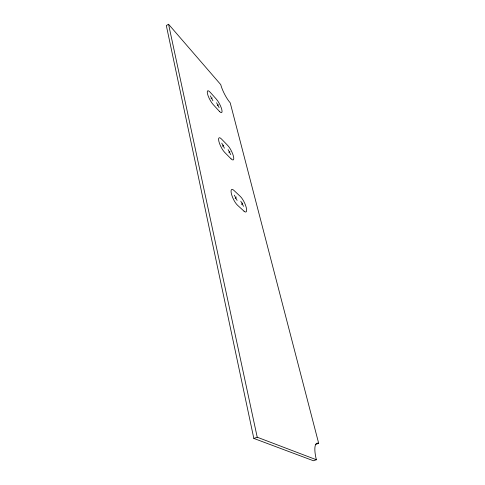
<?xml version="1.0" encoding="UTF-8"?>
<svg xmlns="http://www.w3.org/2000/svg" width="485" height="485" viewBox="0 0 485 485"><rect width="100%" height="100%" fill="white"/><g stroke="black" fill="none" stroke-linecap="round" stroke-linejoin="round"><path stroke-width="0.73" d="M241.627 204.579L242.7 202.966M235.134 198.565L236.274 196.971M228.871 152.733L229.987 151.569M222.5 146.234L223.682 145.106M217.268 105.572L218.414 104.79M211.023 98.704L212.23 97.964M168.556 24.25L166.319 25.541L253.825 438.422L313.413 460.75L316.384 459.75A20.643 6.056 71.4 0 1 318.681 443.338L230.217 102.832A14.332 3.346 62.9 0 1 220.748 84.62L168.556 24.25L257.22 437.215L316.384 459.75M253.825 438.422L257.22 437.215M315.814 444.327L318.681 443.338M240.796 201.184L243.537 206.343M234.31 195.14L237.104 200.39M228.114 149.653L230.745 154.642M221.748 143.13L224.434 148.204M216.577 102.765L219.105 107.591M210.338 95.878L212.915 100.783M243.991 211.151L237.517 205.228A9.215 2.655 64.6 0 1 231.412 193.812A9.215 2.655 64.6 0 1 233.928 190.405L240.366 196.48A9.076 2.577 64.8 0 1 246.271 207.622A9.076 2.577 64.8 0 1 243.991 211.151M231.084 158.85L224.731 152.429A8.821 2.395 63.5 0 1 218.88 141.396A8.821 2.395 63.5 0 1 221.475 138.995L227.798 145.53A8.681 2.328 63.7 0 1 233.461 156.303A8.681 2.328 63.7 0 1 231.084 158.85M219.347 111.289L213.121 104.487A8.487 2.164 62.6 0 1 207.507 93.817A8.487 2.164 62.6 0 1 210.157 92.253L216.352 99.146A8.354 2.11 62.8 0 1 221.797 109.568A8.354 2.11 62.8 0 1 219.347 111.289"/></g></svg>
